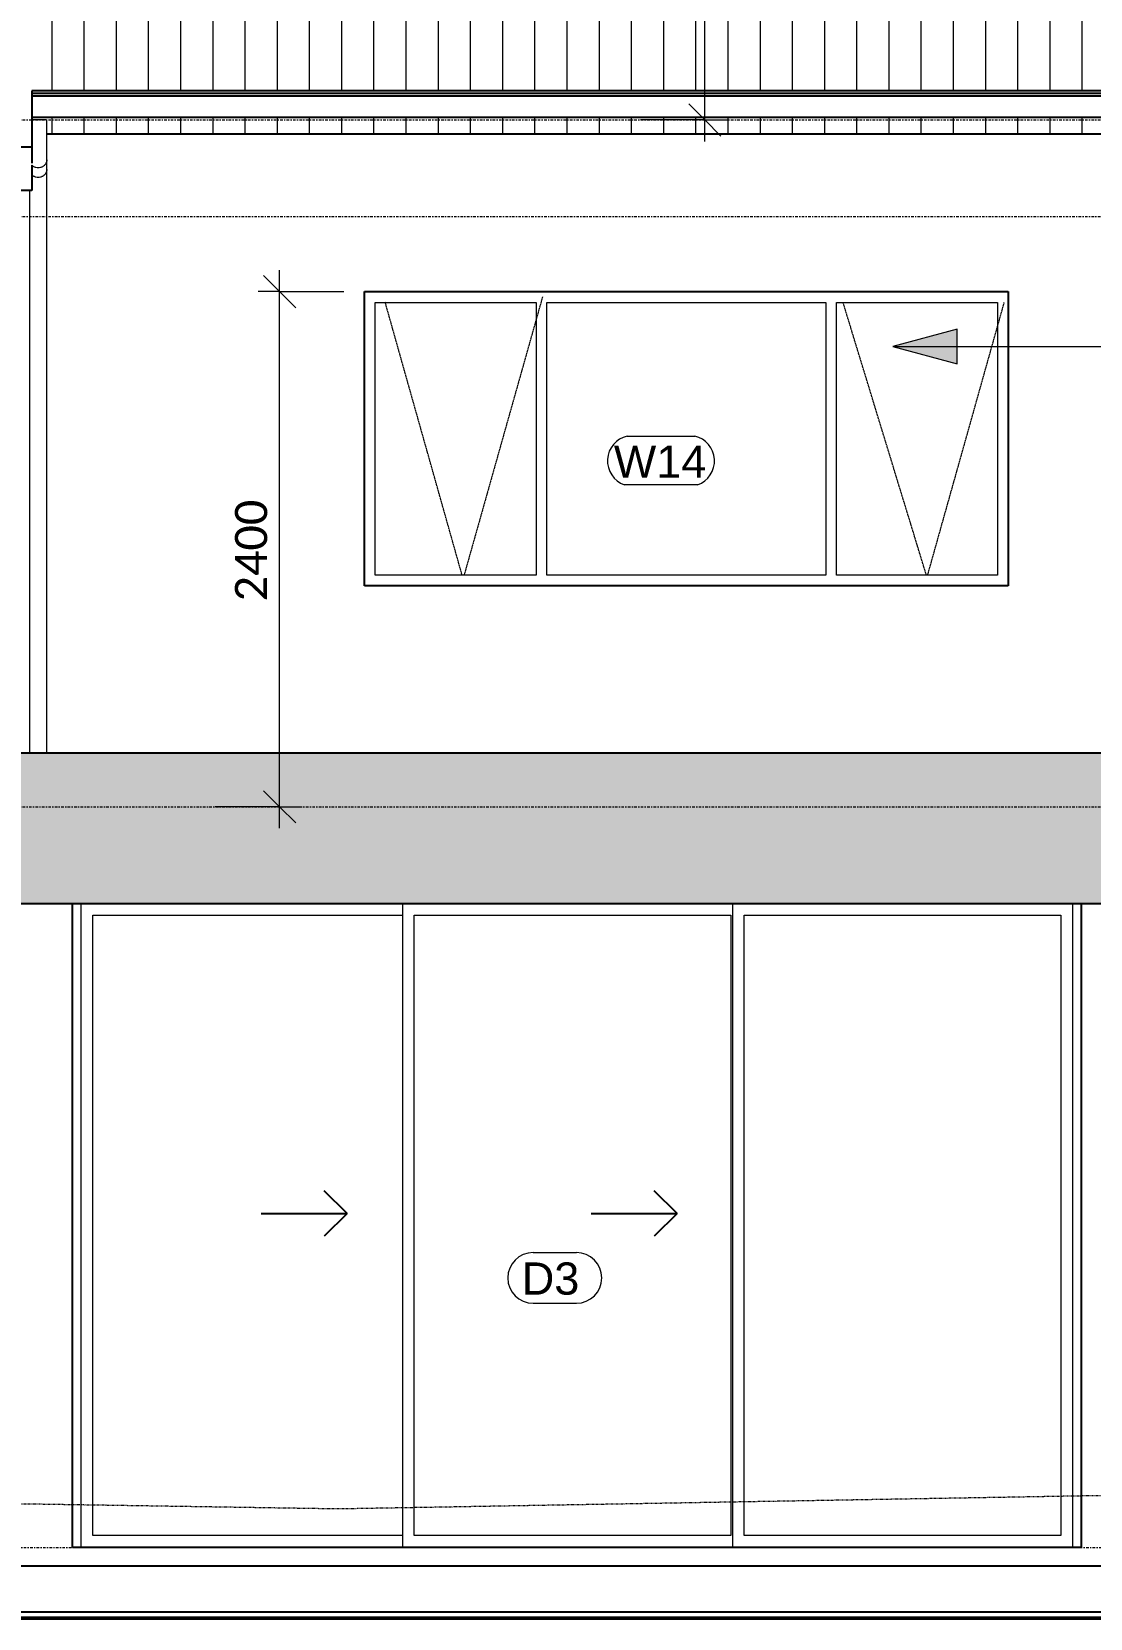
# Model space of a CAD drawing. Header units: millimetres. Extents: x -48840 to -22637, y 27782 to 43276.
# Drawn here: x -33955 to -29024, y 28560 to 35951 of the extents above; entities that cross this region are included whole.
import ezdxf

# ---------------------------------------------------------------- set-up
doc = ezdxf.new("R2010")
doc.units = ezdxf.units.MM
for name, pattern in [('Centre', [30, 12, -6, 6, -6]), ('Dash 2_5mm', [5, 2.5, -2.5]), ('Overhead', [3.96875, 2.38125, -1.5875])]:
    doc.linetypes.add(name, pattern=pattern)
for name, color, linetype, lineweight in [('A-ANNO-DIMS', 211, 'Continuous', 9), ('A-ANNO-DIMS-100', 211, 'Continuous', 9), ('A-ANNO-IDEN', 131, 'Continuous', 9), ('A-DETL', 90, 'Continuous', 9), ('A-DETL-MEDM', 33, 'Continuous', 25), ('A-DETL-WIDE', 214, 'Continuous', 50), ('A-DOOR', 31, 'Continuous', 9), ('A-DOOR-FRAM', 31, 'Continuous', 9), ('A-DOOR-IDEN', 31, 'Continuous', 9), ('A-FLOR-LEVL', 51, 'Continuous', 9), ('A-FLOR-OVHD', 1, 'Overhead', 9), ('A-GENM', 13, 'Continuous', 9), ('A-GLAZ', 151, 'Continuous', 9), ('A-GLAZ-IDEN', 152, 'Continuous', 9), ('A-ROOF', 132, 'Continuous', 9), ('A-ROOF-PATT', 132, 'Continuous', 9), ('A-WALL-PATT', 111, 'Continuous', 9)]:
    doc.layers.add(name, color=color, linetype=linetype, lineweight=lineweight)
doc.styles.add('Arial', font='arial.ttf', dxfattribs={"height": 150})
doc.styles.add('Calibri', font='calibri.ttf', dxfattribs={"height": 150})
doc.dimstyles.new('1_5mm_Calibri_Orange', dxfattribs={"dimscale": 304.8, "dimtxt": 176.602264, "dimasz": 0.492126, "dimexe": 0.328084, "dimexo": 0.0625, "dimgap": 0, "dimtad": 1, "dimdec": 0, "dimzin": 0, "dimdsep": 46, "dimtxsty": 'Calibri', "dimblk1": 'OBLIQUE', "dimblk2": 'OBLIQUE', "dimsah": 1, "dimcen": 0.09, "dimdle": 0.328084, "dimazin": 0, "dimtfac": 1, "dimtdec": 4, "dimtix": 1, "dimtmove": 0, "dimatfit": 3, "dimfxl": 0.984252, "dimfxlon": 1, "dimtvp": 1, "dimtfill": 1, "dimtolj": 1, "dimtzin": 0, "dimarcsym": 2})
pattern_1 = [(90, (-33860.86, 1200), (-150, 9e-15), [])]

# ---------------------------------------------------------------- blocks, each defined once
blk = doc.blocks.new('Stacker Door - 3 Panel - FXX3047 SP-2545092-rear')
at = {"layer": 'A-DOOR'}
for p, q in [((-33765.4, 31890), (-33765.4, 28890)), ((-33725.4, 28890), (-33725.4, 31888.7)), ((-33725.4, 31888.7), (-29105.4, 31888.7)), ((-29105.4, 28890), (-29105.4, 31888.7)), ((-29065.4, 28890), (-29065.4, 31890)), ((-33765.4, 28890), (-33725.4, 28890)), ((-29065.4, 28890), (-29105.4, 28890))]:
    blk.add_line(p, q, dxfattribs=at)
at = {"layer": 'A-DOOR-FRAM'}
for p, q in [((-32227.9, 31888.7), (-32227.9, 28890)), ((-30690.4, 31888.7), (-30690.4, 28890)), ((-33670.4, 28945), (-33670.4, 31835)), ((-33670.4, 31835), (-32227.9, 31835)), ((-32172.9, 28945), (-32172.9, 31835)), ((-32172.9, 31835), (-30697.9, 31835)), ((-30697.9, 31835), (-30697.9, 28945)), ((-30635.4, 28945), (-30635.4, 31835)), ((-30635.4, 31835), (-29160.4, 31835)), ((-29160.4, 31835), (-29160.4, 28945)), ((-32227.9, 28945), (-33670.4, 28945)), ((-30697.9, 28945), (-32172.9, 28945)), ((-29160.4, 28945), (-30635.4, 28945))]:
    blk.add_line(p, q, dxfattribs=at)
blk = doc.blocks.new('AS_AA 0622 - 1527_3 PANEL HORIZONTAL_ - AA1430 SP-1980709-rear')
at = {"layer": 'A-GLAZ'}
for p, q in [((-32355.4, 33420), (-32355.4, 34690)), ((-32355.4, 34690), (-31605.4, 34690)), ((-31605.4, 34690), (-31605.4, 33420)), ((-31555.4, 33420), (-31555.4, 34690)), ((-31555.4, 34690), (-30255.4, 34690)), ((-30255.4, 34690), (-30255.4, 33420)), ((-30205.4, 34690), (-29455.4, 34690)), ((-30205.4, 33420), (-30205.4, 34690)), ((-29455.4, 34690), (-29455.4, 33420)), ((-31605.4, 33420), (-32355.4, 33420)), ((-30255.4, 33420), (-31555.4, 33420)), ((-29455.4, 33420), (-30205.4, 33420))]:
    blk.add_line(p, q, dxfattribs=at)
blk = doc.blocks.new('Downpipe - 450 Eave-1975806-rear')
at = {"layer": 'A-GENM'}
for p, q in [((-33925.4, 35540), (-33955.7, 35540)), ((-33888.4, 35540), (-33925.4, 35540)), ((-33885.4, 35353.3), (-33885.4, 35540)), ((-33885.4, 35308.7), (-33885.4, 35353.3)), ((-33885.4, 32590), (-33885.4, 35308.7)), ((-33965.4, 35211.4), (-33965.4, 32590))]:
    blk.add_line(p, q, dxfattribs=at)
for points, knots in [([(-33925.4, 35316.7), (-33928.9, 35316.7), (-33934.2, 35317.3), (-33940.8, 35319.4), (-33945.5, 35321.5), (-33949.1, 35323.7), (-33951.8, 35325.8), (-33953.8, 35327.5), (-33955, 35328.7), (-33955.7, 35329.3)], [0, 0, 0, 0, 0.0833333, 0.125, 0.1666667, 0.2083333, 0.2291667, 0.25, 0.2724922, 0.2724922, 0.2724922, 0.2724922]), ([(-33885.4, 35353.3), (-33885.4, 35352.5), (-33885.5, 35350.9), (-33885.8, 35348.6), (-33886.2, 35346.2), (-33886.8, 35343.9), (-33887.5, 35341.6), (-33888.5, 35339.3), (-33889.5, 35337.1), (-33890.8, 35335), (-33892.2, 35333), (-33894.2, 35330.4), (-33896.5, 35328), (-33899.1, 35325.8), (-33901.8, 35323.7), (-33905.4, 35321.5), (-33910.1, 35319.4), (-33916.7, 35317.3), (-33922, 35316.7), (-33925.4, 35316.7)], [0.5, 0.5, 0.5, 0.5, 0.5208333, 0.5416667, 0.5625, 0.5833333, 0.6041667, 0.625, 0.6458333, 0.6666667, 0.6875, 0.7083333, 0.75, 0.7708333, 0.7916667, 0.8333333, 0.875, 0.9166667, 1, 1, 1, 1]), ([(-33925.4, 35272.1), (-33928.9, 35272.1), (-33934.2, 35272.7), (-33940.8, 35274.8), (-33945.5, 35276.9), (-33949.1, 35279.1), (-33951.8, 35281.2), (-33953.8, 35282.8), (-33955, 35284), (-33955.7, 35284.7)], [0, 0, 0, 0, 0.0833333, 0.125, 0.1666667, 0.2083333, 0.2291667, 0.25, 0.2724922, 0.2724922, 0.2724922, 0.2724922]), ([(-33885.4, 35308.7), (-33885.4, 35307.9), (-33885.5, 35306.3), (-33885.8, 35303.9), (-33886.2, 35301.6), (-33886.8, 35299.2), (-33887.5, 35297), (-33888.5, 35294.7), (-33889.5, 35292.5), (-33890.8, 35290.4), (-33892.2, 35288.4), (-33894.2, 35285.7), (-33896.5, 35283.3), (-33899.1, 35281.2), (-33901.8, 35279.1), (-33905.4, 35276.9), (-33910.1, 35274.8), (-33916.7, 35272.7), (-33922, 35272.1), (-33925.4, 35272.1)], [0.5, 0.5, 0.5, 0.5, 0.5208333, 0.5416667, 0.5625, 0.5833333, 0.6041667, 0.625, 0.6458333, 0.6666667, 0.6875, 0.7083333, 0.75, 0.7708333, 0.7916667, 0.8333333, 0.875, 0.9166667, 1, 1, 1, 1])]:
    blk.add_open_spline(points, degree=3, knots=knots, dxfattribs=at)
blk = doc.blocks.new('DIMBLOCK7-rear')
at = {"layer": 'A-ANNO-DIMS-100'}
for p, q in [((-32800.6, 34740), (-32875.6, 34815)), ((-32800.6, 32240), (-32800.6, 34840)), ((-32800.6, 34740), (-32900.6, 34740)), ((-32800.6, 34740), (-32725.6, 34665)), ((-32800.6, 34740), (-32500.6, 34740)), ((-32800.6, 32340), (-32875.6, 32415)), ((-32800.6, 32340), (-33100.6, 32340)), ((-32800.6, 32340), (-32725.6, 32265)), ((-32800.6, 32340), (-32700.6, 32340))]:
    blk.add_line(p, q, dxfattribs=at)
at = {"layer": 'A-ANNO-DIMS-100', "color": 0, "insert": (-33008.5, 33296.8), "char_height": 150, "width": 583.656, "attachment_point": 1, "rotation": 90, "line_spacing_factor": 1.158048, "style": 'Calibri', "bg_fill": 3, "box_fill_scale": 1.25, "bg_fill_color": 9, "bg_fill_true_color": 13158600, "bg_fill_transparency": 0}
blk.add_mtext('2400', dxfattribs=at)
blk = doc.blocks.new('_Oblique')
at = {"color": 0, "linetype": 'ByBlock', "lineweight": -2}
blk.add_line((-0.5, -0.5), (0.5, 0.5), dxfattribs=at)
blk = doc.blocks.new('Window Tag ELEVATION - Window Tag_Elevation-2303104-rear')
at = {"layer": 'A-GLAZ-IDEN'}
for p, q in [((-33600.7, 37201.7), (-33286.5, 37201.7)), ((-33273.1, 36975.7), (-33614, 36975.7))]:
    blk.add_line(p, q, dxfattribs=at)
for centre, start, end in [((-33575.3, 37086.8), 102.44503, 250.78129), ((-33311.9, 37086.8), 289.21871, 77.55497)]:
    blk.add_arc(centre, 117.7, start, end, dxfattribs=at)
blk = doc.blocks.new('Door Tag Elevational - Door Tag_CB-2302819-rear')
at = {"layer": 'A-DOOR-IDEN'}
for p, q in [((-37674.3, 37318.2), (-37472.6, 37318.2)), ((-37674.3, 37081.9), (-37472.6, 37081.9))]:
    blk.add_line(p, q, dxfattribs=at)
for centre, start, end in [((-37674.3, 37200), 90, 270), ((-37472.6, 37200), 270, 90)]:
    blk.add_arc(centre, 118.1, start, end, dxfattribs=at)
blk = doc.blocks.new('DIMBLOCK10-rear')
at = {"layer": 'A-ANNO-DIMS-100'}
for p, q in [((-30819.5, 37640), (-30894.5, 37715)), ((-30819.5, 35440), (-30819.5, 37740)), ((-30819.5, 37640), (-31119.5, 37640)), ((-30819.5, 37640), (-30744.5, 37565)), ((-30819.5, 37640), (-30719.5, 37640)), ((-30819.5, 35540), (-30894.5, 35615)), ((-30819.5, 35540), (-31119.5, 35540)), ((-30819.5, 35540), (-30744.5, 35465)), ((-30819.5, 35540), (-30719.5, 35540))]:
    blk.add_line(p, q, dxfattribs=at)
at = {"layer": 'A-ANNO-DIMS-100', "color": 0, "insert": (-31027.4, 36346.8), "char_height": 150, "width": 583.656, "attachment_point": 1, "rotation": 90, "line_spacing_factor": 1.158048, "style": 'Calibri', "bg_fill": 3, "box_fill_scale": 1.25, "bg_fill_color": 9, "bg_fill_true_color": 13158600, "bg_fill_transparency": 0}
blk.add_mtext('2100', dxfattribs=at)

msp = doc.modelspace()

# ---------------------------------------------------------------- hatches: boundary and pattern name
at = {"layer": 'A-ANNO-IDEN'}
msp.add_hatch(color=256, dxfattribs=at).paths.add_polyline_path([(-29943.7, 34484.6), (-29643.6, 34404.3), (-29643.7, 34565)])
at = {"layer": 'A-ROOF'}
h = msp.add_hatch(dxfattribs=at)
h.set_pattern_fill('FP_3', style=0, pattern_type=2)
h.set_pattern_definition(pattern_1)
h.paths.add_polyline_path([(-32546.7, 35473.9), (-27375.4, 35473.9), (-27375.4, 35550.7), (-33955.4, 35550.7), (-33955.4, 35540), (-33888.7, 35540), (-33888.7, 35473.9), (-32858.5, 35473.9)])
h = msp.add_hatch(dxfattribs=at)
h.set_pattern_fill('FP_3', style=0, pattern_type=2)
h.set_pattern_definition(pattern_1)
h.paths.add_polyline_path([(-40180.4, 35211.4), (-33955.4, 35211.4), (-33955.4, 35288.2), (-40180.4, 35288.2), (-40180.4, 35281.6)])
at = {"layer": 'A-ROOF-PATT'}
h = msp.add_hatch(dxfattribs=at)
h.set_pattern_fill('FP_4', style=0, pattern_type=2)
h.set_pattern_definition([(90, (-33860.86, 35145.45), (-150, 9e-15), [])])
h.paths.add_polyline_path([(-40180.4, 35413.2), (-33955.4, 35413.2), (-33955.4, 35675.6), (-27375.4, 35675.6), (-27375.4, 36371.2), (-30700.4, 36371.2), (-30700.4, 36341), (-34110.4, 36341), (-34110.4, 36141.1), (-34631.8, 36141.1), (-34631.7, 36068.4), (-34611.6, 36068.4), (-34611.6, 36011.6), (-35239.3, 36011.6), (-35239.3, 36068.4), (-35219.2, 36068.4), (-35219.1, 36141.1), (-37427, 36141.1), (-37426.9, 36101.7), (-37406.8, 36101.7), (-37406.8, 36044.8), (-38034.5, 36044.8), (-38034.5, 36101.7), (-38014.4, 36101.7), (-38014.4, 36141.1), (-38960.4, 36141.1), (-38960.4, 36526), (-38969.4, 36526), (-38972.7, 36521.7), (-38981, 36515.4), (-38990.6, 36511.4), (-39001, 36510), (-39011.3, 36511.4), (-39021, 36515.4), (-39029.3, 36521.7), (-39032.6, 36526), (-40180.4, 36526), (-40180.4, 35598.6)])
at = {"layer": 'A-WALL-PATT'}
h = msp.add_hatch(dxfattribs=at)
h.set_pattern_fill('FP_1', color=256, style=0, pattern_type=2)
h.set_pattern_definition([(0, (-33860.86, 1200), (406.4, 101.6), [33.528, -271.272, 33.528, -271.272, -1625.6]), (0, (-33860.86, 1200), (406.4, 101.6), [-609.6, 33.528, -576.072, 33.528, -271.272, -711.2]), (0, (-33860.86, 1200), (406.4, 101.6), [-1524, 33.528, -169.672, 33.528, -474.472]), (120, (-33708.46, 1250.8), (-291.18818, 301.15272), [33.528, -271.272, 33.528, -271.272, -1625.6]), (120, (-33708.46, 1250.8), (-291.18818, 301.15272), [-609.6, 33.528, -576.072, 33.528, -271.272, -711.2]), (120, (-33708.46, 1250.8), (-291.18818, 301.15272), [-1524, 33.528, -169.672, 33.528, -474.472]), (240, (-33657.66, 1454), (-115.21182, -402.75272), [33.528, -271.272, 33.528, -271.272, -1625.6]), (240, (-33657.66, 1454), (-115.21182, -402.75272), [-609.6, 33.528, -576.072, 33.528, -271.272, -711.2]), (240, (-33657.66, 1454), (-115.21182, -402.75272), [-1524, 33.528, -169.672, 33.528, -474.472])])
h.paths.add_polyline_path([(-39580.4, 31890), (-39514.1, 31890), (-39514.1, 32590), (-39580.4, 32590), (-39580.4, 32006.8)])
h.paths.add_polyline_path([(-39475.8, 31890), (-34674.1, 31890), (-34674.1, 32590), (-39475.8, 32590), (-39475.8, 31901.2)])
h.paths.add_polyline_path([(-34105.7, 31890), (-27900.4, 31890), (-27900.4, 32590), (-34635.8, 32590), (-34635.8, 31890), (-34417.5, 31890)])

# ---------------------------------------------------------------- linework, layer by layer
at = {"layer": 'A-ANNO-IDEN'}
for p, q in [((-29643.7, 34565), (-29943.7, 34484.6)), ((-29643.6, 34404.3), (-29643.7, 34565)), ((-29943.7, 34484.6), (-25854.8, 34485.1)), ((-29943.7, 34484.6), (-29643.6, 34404.3))]:
    msp.add_line(p, q, dxfattribs=at)
at = {"layer": 'A-DETL', "linetype": 'Dash 2_5mm'}
for p, q in [((-32526.4, 29069.1), (-40858.3, 29200)), ((-27445.4, 29157.8), (-32526.4, 29069.1))]:
    msp.add_line(p, q, dxfattribs=at)
at = {"layer": 'A-DETL-MEDM'}
for p, q in [((-33955.4, 35675.6), (-33955.4, 35339.2)), ((-27375.4, 35675.6), (-33955.4, 35675.6)), ((-27375.4, 35662.9), (-33955.4, 35662.9)), ((-27375.4, 35650.2), (-33955.4, 35650.2)), ((-27375.4, 35550.7), (-33955.4, 35550.7)), ((-33955.4, 35413.2), (-40180.4, 35413.2)), ((-27375.4, 35473.9), (-33888.7, 35473.9)), ((-33955.4, 35329.9), (-33955.4, 35211.4)), ((-33955.4, 35211.4), (-40180.4, 35211.4)), ((-32405.4, 33370), (-32405.4, 34740)), ((-32405.4, 34740), (-29405.4, 34740)), ((-29405.4, 34740), (-29405.4, 33370)), ((-29405.4, 33370), (-32405.4, 33370)), ((-27900.4, 32590), (-34635.8, 32590)), ((-34635.8, 31890), (-27900.4, 31890)), ((-33765.4, 28890), (-33765.4, 31890)), ((-29065.4, 31890), (-29065.4, 28890)), ((-32486.4, 30445.8), (-32592.5, 30551.8)), ((-30948.9, 30445.8), (-31055, 30551.8)), ((-32886.4, 30445.8), (-32486.4, 30445.8)), ((-32486.4, 30445.8), (-32592.5, 30339.7)), ((-31348.9, 30445.8), (-30948.9, 30445.8)), ((-30948.9, 30445.8), (-31055, 30339.7)), ((-29065.4, 28890), (-33765.4, 28890)), ((-34615, 28804), (-27895.4, 28804)), ((-27895.4, 28589), (-34614.9, 28589))]:
    msp.add_line(p, q, dxfattribs=at)
at = {"layer": 'A-DETL-WIDE'}
msp.add_line((-27395.4, 28560), (-40868.3, 28560), dxfattribs=at)
at = {"layer": 'A-FLOR-LEVL', "linetype": 'Centre'}
for p, q in [((-46688, 35540), (-23564.5, 35540)), ((-46688, 35090), (-23564.5, 35090)), ((-46688, 32340), (-23564.5, 32340)), ((-48512.7, 31890), (-23439, 31890)), ((-48512.7, 28890), (-23439, 28890))]:
    msp.add_line(p, q, dxfattribs=at)
at = {"layer": 'A-FLOR-OVHD'}
for p, q in [((-31950.4, 33420), (-32308.5, 34690.5)), ((-31575.4, 34716.4), (-31940.8, 33420)), ((-29787.2, 33420), (-30175.4, 34690)), ((-29425.4, 34690), (-29782.3, 33420))]:
    msp.add_line(p, q, dxfattribs=at)

# ---------------------------------------------------------------- block references
at = {"layer": 'A-DOOR'}
msp.add_blockref('Stacker Door - 3 Panel - FXX3047 SP-2545092-rear', (0, 0), dxfattribs=at)
at = {"layer": 'A-DOOR-IDEN'}
msp.add_blockref('Door Tag Elevational - Door Tag_CB-2302819-rear', (6055, -7054.6), dxfattribs=at)
at = {"layer": 'A-GENM'}
msp.add_blockref('Downpipe - 450 Eave-1975806-rear', (0, 0), dxfattribs=at)
at = {"layer": 'A-GLAZ'}
msp.add_blockref('AS_AA 0622 - 1527_3 PANEL HORIZONTAL_ - AA1430 SP-1980709-rear', (0, 0), dxfattribs=at)
at = {"layer": 'A-GLAZ-IDEN'}
msp.add_blockref('Window Tag ELEVATION - Window Tag_Elevation-2303104-rear', (2420, -3135), dxfattribs=at)

# ---------------------------------------------------------------- texts
at = {"layer": 'A-DOOR-IDEN', "insert": (-31672.1, 30217.6), "char_height": 150, "width": 328.692, "attachment_point": 1, "style": 'Arial'}
msp.add_mtext('D3', dxfattribs=at)
at = {"layer": 'A-GLAZ-IDEN', "insert": (-31243.4, 34023.1), "char_height": 150, "width": 545.147, "attachment_point": 1, "style": 'Arial'}
msp.add_mtext('W14', dxfattribs=at)

# ---------------------------------------------------------------- next in the draw order: dimensions: what is measured, and where the dimension line sits
at = {"layer": 'A-ANNO-DIMS'}
for base, p1, p2, override, picture, middle in [((-30819.5, 37640), (-31119.5, 35540), (-31119.5, 37640), {"dimpost": '<>', "dimfxl": 2100}, 'DIMBLOCK10-rear', (-30896.4, 36590)), ((-32800.6, 34740), (-33100.6, 32340), (-32500.6, 34740), {"dimpost": '<>', "dimfxl": 2473.863375}, 'DIMBLOCK7-rear', (-32877.5, 33540))]:
    dim = msp.add_linear_dim(base=base, p1=p1, p2=p2, angle=90, dimstyle='1_5mm_Calibri_Orange', override=override, dxfattribs=at)
    dim.commit()
    dim.dimension.update_dxf_attribs({"geometry": picture, "text_midpoint": middle})

doc.saveas('drawing.dxf')
